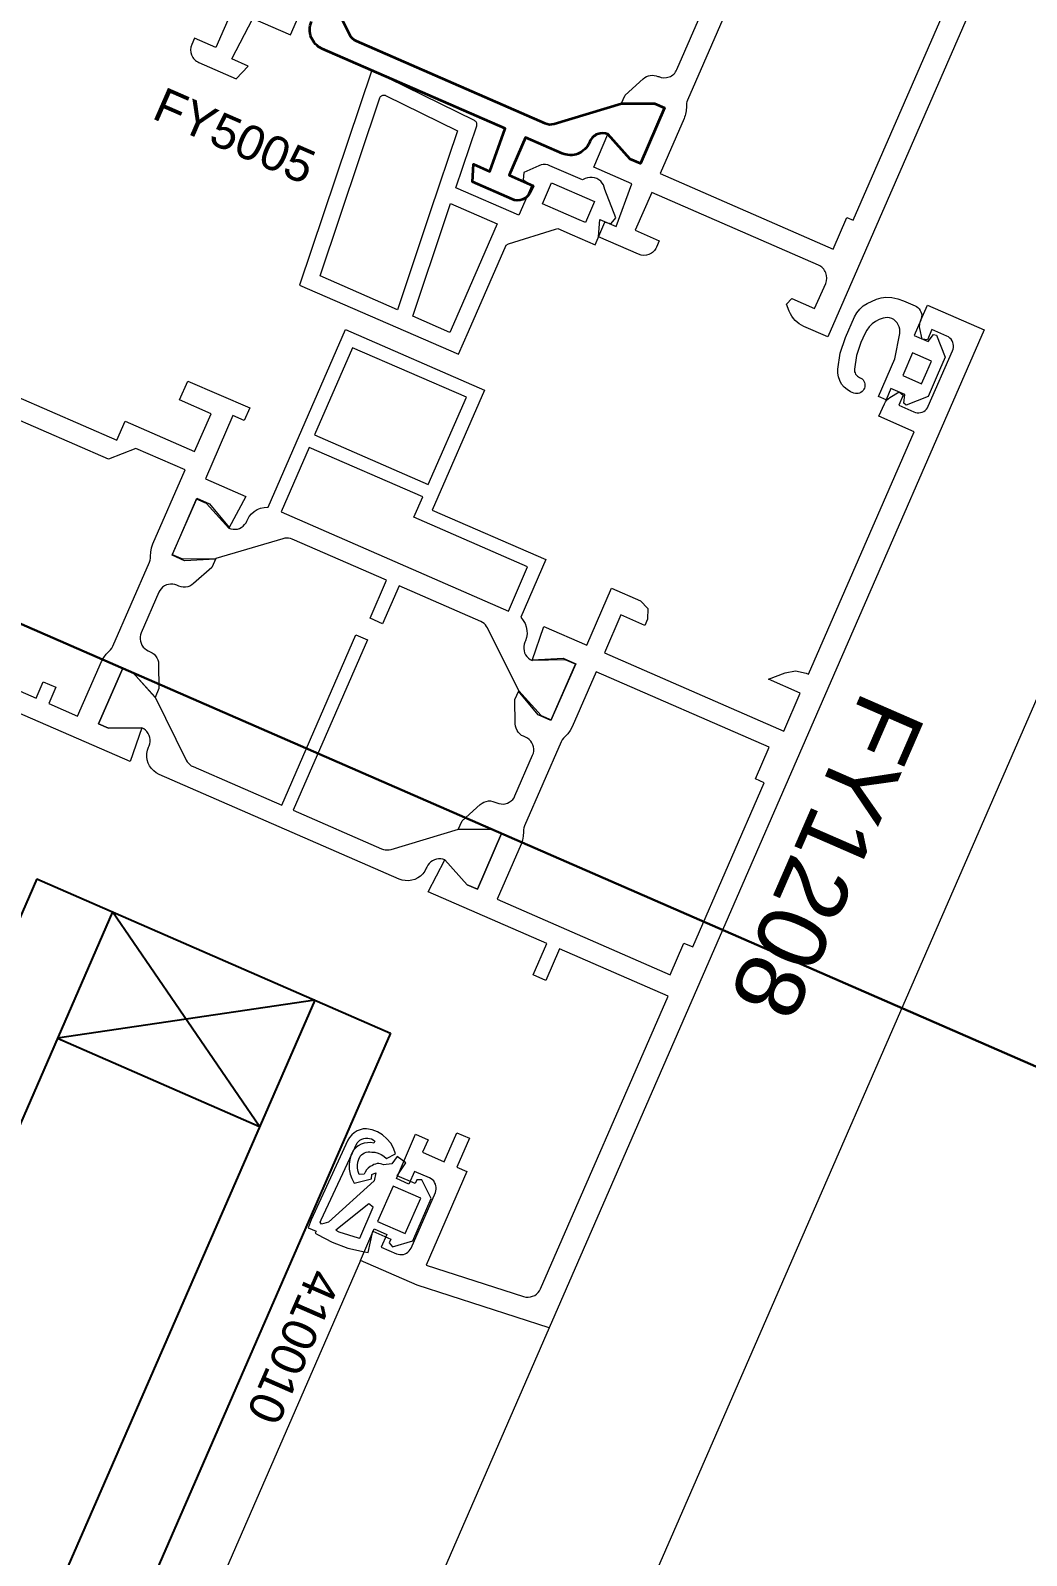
# Model space of a CAD drawing. Header units: millimetres. Extents: x -37281 to 954596, y -59787 to 956680.
# Drawn here: x 868828.2 to 868900.5, y -17292.7 to -17182.1 of the extents above; entities that cross this region are included whole.
import ezdxf

# ---------------------------------------------------------------- set-up
doc = ezdxf.new("R2010")
doc.units = ezdxf.units.MM
doc.header["$MEASUREMENT"] = 0
for name, color, linetype, lineweight in [('0_Pen_No__2', 8, 'Continuous', 15), ('0_Pen_No__5', 7, 'Continuous', 25), ('0_Pen_No__6', 7, 'Continuous', 35), ('0_Pen_No__7', 7, 'Continuous', 35), ('0_Pen_No__9', 7, 'Continuous', 13), ('New_A-25-M_Wall_Ext_Pen_No__87', 8, 'Continuous', 20)]:
    doc.layers.add(name, color=color, linetype=linetype, lineweight=lineweight)
doc.layers.add('New_A-25-M_Wall_Ext', color=7, linetype='Continuous')
doc.layers.add('New_ArchiCAD Windows', color=7, linetype='Continuous')
doc.layers.add('New_ArchiCAD Windows_Pen_No__23', color=7, linetype='Continuous', lineweight=30, true_color=0x2a2a2a)
doc.styles.add('GENERATED_STYLE_3', font='')
doc.styles.get('GENERATED_STYLE_3').set_extended_font_data('Arial')

# ---------------------------------------------------------------- blocks, each defined once
blk = doc.blocks.new('Wall_243_2', base_point=(874395.1, -4631.3))
at = {"layer": 'New_A-25-M_Wall_Ext_Pen_No__87', "linetype": 'Continuous', "flags": 128}
blk.add_lwpolyline([(866536.64, -22653.24), (874395.1, -4631.3)], dxfattribs=at)
blk = doc.blocks.new('Triple Window 19_2')
at = {"layer": 'New_ArchiCAD Windows_Pen_No__23', "linetype": 'Continuous'}
blk.add_line((662.5, -190), (662.5, 0), dxfattribs=at)
blk = doc.blocks.new('Wall_353_2', base_point=(874468.42, -4712.54))
at = {"layer": 'New_ArchiCAD Windows', "color": 251, "linetype": 'Continuous', "lineweight": 20, "true_color": 0x606060, "xscale": -1, "zscale": 1000, "rotation": 66.44041158399281}
blk.add_blockref('Triple Window 19_2', (869064.25, -16605.64), dxfattribs=at)

msp = doc.modelspace()

# ---------------------------------------------------------------- linework, layer by layer
at = {"layer": '0_Pen_No__2', "linetype": 'Continuous', "flags": 128}
for points in [[(868930.01, -17103.47), (868886.04, -17204.31), (868884.3, -17203.55, -0.198912), (868883.24, -17202.45), (868883.03, -17201.92), (868883.43, -17201.53), (868885.08, -17202.25), (868885.88, -17200.42, 0.414214), (868885.36, -17199.1), (868873.26, -17193.83), (868872.06, -17196.57), (868873.8, -17197.33), (868873.6, -17197.79, -0.414214), (868872.29, -17198.31), (868869.4, -17197.05), (868869.48, -17195.78), (868870.68, -17196.3), (868871.8, -17193.19), (868869.05, -17191.99), (868870.08, -17189.6), (868871.7, -17191.4), (868872.43, -17191.72), (868874.19, -17187.69), (868873.46, -17187.37), (868871.04, -17187.4), (868871.32, -17186.76), (868872.64, -17185.58, -0.294108), (868873.71, -17185.4), (868873.76, -17185.42, 0.414214), (868875.08, -17184.91), (868908.33, -17108.64, 0.414214)], [(868910.75, -17107.34, 0.112281), (868910.49, -17107.7), (868875.85, -17187.13, 0.112281), (868875.77, -17187.57, -0.112281), (868875.6, -17188.46), (868873.86, -17192.45), (868886.42, -17197.93), (868887.42, -17195.63), (868887.88, -17195.83), (868925.05, -17110.59), (868924.59, -17110.39), (868925.59, -17108.09), (868913.91, -17103)], [(868842.83, -17180.55), (868841.63, -17183.3), (868840.07, -17182.63), (868839.87, -17183.08, 0.414214), (868840.39, -17184.4), (868843.09, -17185.58), (868843.97, -17184.65), (868842.77, -17184.13), (868844.3, -17181.19), (868847.05, -17182.39), (868848.09, -17180.01)]]:
    msp.add_lwpolyline(points, format="xyb", dxfattribs=at)
for points in [[(868869.82, -17227.23), (868882.84, -17232.91), (868884.04, -17230.16), (868881.72, -17229.15), (868882.93, -17228.68), (868883.69, -17228.54), (868884.46, -17228.71), (868884.64, -17228.79), (868892.31, -17211.19), (868889.74, -17210.07), (868890.14, -17209.16), (868890.21, -17209.02), (868890.3, -17208.9), (868890.41, -17208.79), (868890.54, -17208.7), (868891.21, -17208.29), (868891.5, -17208.54), (868891.18, -17209.27), (868892.28, -17209.75), (868892.4, -17209.8), (868892.52, -17209.82), (868892.65, -17209.82), (868892.77, -17209.8), (868892.89, -17209.77), (868893.01, -17209.71), (868893.11, -17209.64), (868893.2, -17209.55), (868893.27, -17209.45), (868893.33, -17209.34), (868895.09, -17205.31), (868895.13, -17205.19), (868895.15, -17205.07), (868895.16, -17204.94), (868895.14, -17204.82), (868895.1, -17204.7), (868895.05, -17204.58), (868894.98, -17204.48), (868894.89, -17204.39), (868894.79, -17204.31), (868894.68, -17204.25), (868893.58, -17203.77), (868893.26, -17204.51), (868892.88, -17204.47), (868892.72, -17203.69), (868892.7, -17203.54), (868892.71, -17203.39), (868892.74, -17203.24), (868892.79, -17203.09), (868893.26, -17202), (868897.39, -17203.8), (868865.81, -17276.21), (868856.24, -17273.13), (868852.12, -17271.33)], [(868865.57, -17220.47), (868863.75, -17224.65), (868863.92, -17224.88), (868864.06, -17225.1), (868864.15, -17225.35), (868864.2, -17225.6), (868864.21, -17225.86), (868864.17, -17226.12), (868864.09, -17226.37), (868864.05, -17226.46), (868864, -17226.61), (868863.97, -17226.77), (868863.97, -17226.92), (868863.99, -17227.08), (868864.03, -17227.23), (868864.1, -17227.37), (868864.19, -17227.5), (868864.3, -17227.61), (868864.43, -17227.71), (868864.57, -17227.78), (868864.59, -17227.73), (868866.82, -17227.62), (868867.74, -17228.02), (868865.94, -17232.14), (868865.02, -17231.74), (868863.59, -17230.02), (868863.61, -17229.98), (868861.34, -17225.43), (868861.27, -17225.31), (868861.19, -17225.2), (868861.09, -17225.1), (868860.97, -17225.02), (868860.85, -17224.96), (868854.92, -17222.37), (868853.72, -17225.12), (868852.81, -17224.72), (868854.01, -17221.97), (868847.16, -17218.99), (868847.03, -17218.94), (868846.89, -17218.92), (868846.76, -17218.91), (868846.62, -17218.92), (868846.48, -17218.95), (868841.61, -17220.39), (868841.59, -17220.43), (868839.35, -17220.55), (868838.44, -17220.15), (868840.24, -17216.02), (868841.15, -17216.42), (868842.59, -17218.14), (868842.57, -17218.19), (868842.71, -17218.24), (868842.87, -17218.27), (868843.03, -17218.27), (868843.18, -17218.25), (868843.33, -17218.2), (868843.47, -17218.13), (868843.6, -17218.04), (868843.71, -17217.93), (868843.81, -17217.81), (868843.88, -17217.67), (868843.92, -17217.58), (868844.05, -17217.35), (868844.21, -17217.14), (868844.41, -17216.97), (868844.63, -17216.83), (868844.87, -17216.74), (868845.13, -17216.69), (868845.42, -17216.65), (868851.03, -17203.77), (868861.12, -17208.17), (868857.32, -17216.87)], [(868827.11, -17208.61), (868834.44, -17211.81), (868835.04, -17210.43), (868840.08, -17212.63), (868841.28, -17209.88), (868838.99, -17208.88), (868839.59, -17207.51), (868844.08, -17209.46), (868843.68, -17210.38), (868842.85, -17210.02), (868840.86, -17214.6), (868843.79, -17215.88), (868842.57, -17218.19), (868840.95, -17216.39), (868840.22, -17216.07), (868838.46, -17220.1), (868839.19, -17220.42), (868841.61, -17220.39), (868841.33, -17221.03), (868840.01, -17222.21), (868839.88, -17222.31), (868839.74, -17222.39), (868839.58, -17222.44), (868839.42, -17222.47), (868839.26, -17222.47), (868839.1, -17222.44), (868838.94, -17222.39), (868838.8, -17222.33), (868838.65, -17222.27), (868838.49, -17222.25), (868838.34, -17222.24), (868838.18, -17222.27), (868838.03, -17222.31), (868837.89, -17222.38), (868837.76, -17222.47), (868837.65, -17222.58), (868837.56, -17222.7), (868837.48, -17222.84), (868836.2, -17225.78), (868836.15, -17225.92), (868836.12, -17226.08), (868836.12, -17226.24), (868836.14, -17226.39), (868836.19, -17226.54), (868836.26, -17226.68), (868836.35, -17226.81), (868836.46, -17226.92), (868836.58, -17227.02), (868836.72, -17227.09), (868836.86, -17227.15), (868837.01, -17227.23), (868837.14, -17227.33), (868837.25, -17227.45), (868837.34, -17227.59), (868837.4, -17227.74), (868837.45, -17227.89), (868837.46, -17228.06), (868837.49, -17229.83), (868837.21, -17230.47), (868835.59, -17228.67), (868834.86, -17228.35), (868833.1, -17232.39), (868833.83, -17232.71), (868836.25, -17232.67), (868835.39, -17235.13), (868823.3, -17229.86)], [(868893.98, -17207.1), (868893.31, -17208.63), (868891.72, -17209.26), (868891.54, -17209.12), (868891.63, -17208.49), (868890.62, -17208.05)], [(868817.39, -17225.64), (868828.57, -17230.52), (868829.09, -17229.33), (868830.01, -17229.73), (868829.49, -17230.92), (868831.59, -17231.84), (868833.33, -17227.85), (868833.48, -17227.58), (868833.66, -17227.34), (868833.87, -17227.12), (868833.98, -17227.01), (868834.07, -17226.89), (868834.14, -17226.76), (868836.8, -17220.66), (868836.85, -17220.52), (868836.88, -17220.37), (868836.88, -17220.22), (868836.89, -17219.92), (868836.95, -17219.62), (868837.05, -17219.33), (868839.39, -17213.96), (868835.81, -17212.41), (868833.84, -17213.18), (868826.51, -17209.98)], [(868856.64, -17215.92), (868848.39, -17212.33), (868846.36, -17217), (868862.85, -17224.2), (868864.25, -17220.99), (868856, -17217.39)], [(868856, -17217.39), (868856.64, -17215.92)], [(868857.32, -17216.87), (868865.57, -17220.47)], [(868852.12, -17271.33), (868853.12, -17269.04), (868854.03, -17269.44), (868853.63, -17270.36), (868854.73, -17270.84), (868854.85, -17270.88), (868854.98, -17270.9), (868855.1, -17270.9), (868855.23, -17270.89), (868855.35, -17270.85), (868855.46, -17270.8), (868855.56, -17270.72), (868855.65, -17270.64), (868855.73, -17270.54), (868855.79, -17270.43), (868857.55, -17266.39), (868857.59, -17266.27), (868857.61, -17266.15), (868857.61, -17266.02), (868857.59, -17265.9), (868857.56, -17265.78), (868857.5, -17265.67), (868857.43, -17265.56), (868857.34, -17265.47), (868857.24, -17265.4), (868857.13, -17265.34), (868856.03, -17264.86), (868855.63, -17265.78), (868854.72, -17265.38), (868856.12, -17262.17), (868857.03, -17262.57), (868856.63, -17263.48), (868858.19, -17264.16), (868859.11, -17262.06), (868860.03, -17262.46), (868859.11, -17264.56), (868859.84, -17264.88), (868856.89, -17271.66), (868863.96, -17273.94), (868864.12, -17273.98), (868864.29, -17273.99), (868864.45, -17273.97), (868864.61, -17273.93), (868864.76, -17273.86), (868864.89, -17273.77), (868865.01, -17273.66), (868865.11, -17273.53), (868865.19, -17273.39), (868874.44, -17252.16), (868866.56, -17248.72), (868865.56, -17251.01), (868864.64, -17250.61), (868865.64, -17248.32), (868857.03, -17244.57), (868858.25, -17242.26), (868859.87, -17244.06), (868860.6, -17244.38), (868862.36, -17240.34), (868861.63, -17240.03), (868859.21, -17240.06), (868859.49, -17239.42), (868860.81, -17238.23), (868860.94, -17238.14), (868861.08, -17238.06), (868861.24, -17238.01), (868861.4, -17237.98), (868861.56, -17237.98), (868861.72, -17238.01), (868861.88, -17238.06), (868862.02, -17238.12), (868862.17, -17238.17), (868862.32, -17238.2), (868862.48, -17238.21), (868862.63, -17238.18), (868862.78, -17238.14), (868862.92, -17238.07), (868863.05, -17237.98), (868863.17, -17237.87), (868863.26, -17237.75), (868863.33, -17237.61), (868864.61, -17234.67), (868864.67, -17234.52), (868864.69, -17234.37), (868864.7, -17234.21), (868864.67, -17234.06), (868864.63, -17233.91), (868864.56, -17233.77), (868864.47, -17233.64), (868864.36, -17233.53), (868864.24, -17233.43), (868864.1, -17233.36), (868863.95, -17233.29), (868863.81, -17233.22), (868863.68, -17233.12), (868863.57, -17233), (868863.48, -17232.86), (868863.41, -17232.71), (868863.37, -17232.56), (868863.35, -17232.39), (868863.33, -17230.62), (868863.61, -17229.98), (868865.22, -17231.78), (868865.96, -17232.09), (868867.72, -17228.06), (868866.98, -17227.74), (868864.57, -17227.78), (868865.42, -17225.32), (868868.54, -17226.68), (868870.34, -17222.55), (868872.44, -17223.47), (868872.98, -17224.02), (868872.96, -17224.79), (868872.76, -17225.24), (868871.02, -17224.48), (868869.82, -17227.23)]]:
    msp.add_lwpolyline(points, dxfattribs=at)
for points in [[(868857.04, -17215.01), (868859.8, -17208.68), (868851.55, -17205.09), (868848.79, -17211.41)], [(868851.79, -17225.92), (868852.62, -17226.28), (868847.22, -17238.65), (868853.65, -17241.46), (868853.78, -17241.5), (868853.92, -17241.53), (868854.06, -17241.54), (868854.2, -17241.53), (868854.34, -17241.5), (868859.22, -17240.04), (868861.63, -17240.03), (868862.36, -17240.34), (868860.6, -17244.38), (868859.87, -17244.06), (868858.25, -17242.26), (868858.1, -17242.21), (868857.95, -17242.18), (868857.79, -17242.18), (868857.64, -17242.2), (868857.48, -17242.25), (868857.34, -17242.32), (868857.22, -17242.41), (868857.1, -17242.52), (868857.01, -17242.64), (868856.93, -17242.78), (868856.89, -17242.87), (868856.78, -17243.08), (868856.64, -17243.27), (868856.47, -17243.43), (868856.28, -17243.56), (868856.07, -17243.67), (868855.84, -17243.74), (868855.61, -17243.77), (868855.37, -17243.76), (868855.14, -17243.72), (868854.92, -17243.65), (868837.5, -17236.05), (868837.3, -17235.94), (868837.11, -17235.8), (868836.94, -17235.63), (868836.81, -17235.44), (868836.71, -17235.23), (868836.64, -17235), (868836.61, -17234.77), (868836.61, -17234.53), (868836.65, -17234.3), (868836.73, -17234.08), (868836.77, -17233.99), (868836.82, -17233.84), (868836.85, -17233.68), (868836.85, -17233.53), (868836.83, -17233.37), (868836.78, -17233.22), (868836.71, -17233.08), (868836.62, -17232.95), (868836.51, -17232.84), (868836.39, -17232.74), (868836.25, -17232.67), (868833.83, -17232.71), (868833.1, -17232.39), (868834.86, -17228.35), (868835.59, -17228.67), (868837.22, -17230.45), (868839.47, -17235.02), (868839.54, -17235.14), (868839.63, -17235.25), (868839.73, -17235.34), (868839.84, -17235.43), (868839.97, -17235.49), (868846.4, -17238.29)], [(868869.22, -17228.61), (868867.48, -17232.6), (868867.34, -17232.87), (868867.16, -17233.11), (868866.94, -17233.33), (868866.84, -17233.43), (868866.75, -17233.55), (868866.68, -17233.69), (868864.02, -17239.79), (868863.97, -17239.93), (868863.94, -17240.08), (868863.94, -17240.23), (868863.92, -17240.53), (868863.87, -17240.83), (868863.77, -17241.12), (868862.03, -17245.11), (868874.59, -17250.59), (868875.58, -17248.29), (868876.23, -17248.57), (868881.42, -17236.66), (868880.78, -17236.38), (868881.78, -17234.09)]]:
    msp.add_lwpolyline(points, close=True, dxfattribs=at)
at = {"layer": '0_Pen_No__5', "linetype": 'Continuous'}
for p, q in [((868828.63, -17243.64), (868721.7, -17488.85)), ((868828.63, -17243.64), (868854.3, -17254.83)), ((868834.13, -17246.04), (868727.2, -17491.25)), ((868844.8, -17261.6), (868834.13, -17246.04)), ((868848.8, -17252.43), (868741.87, -17497.65)), ((868848.8, -17252.43), (868830.13, -17255.2)), ((868854.3, -17254.83), (868747.37, -17500.05)), ((868830.13, -17255.2), (868844.8, -17261.6))]:
    msp.add_line(p, q, dxfattribs=at)
at = {"layer": '0_Pen_No__6', "linetype": 'Continuous', "flags": 128}
msp.add_lwpolyline([(868849.05, -17177.79), (868851.31, -17182.36, 0.176327), (868851.8, -17182.83), (868865.49, -17188.8, 0.176327), (868866.17, -17188.84), (868871.05, -17187.38), (868873.46, -17187.37), (868874.19, -17187.69), (868872.43, -17191.72), (868871.7, -17191.4), (868870.08, -17189.6, 0.414214), (868868.77, -17190.12), (868868.73, -17190.21, -0.414214), (868866.75, -17190.99), (868864.1, -17189.83), (868862.9, -17192.58), (868864.64, -17193.34), (868864.44, -17193.8, -0.414214), (868863.12, -17194.31), (868860.24, -17193.05), (868860.31, -17191.78), (868861.51, -17192.3), (868862.63, -17189.19), (868849.34, -17183.39, -0.414214), (868848.56, -17181.42)], format="xyb", dxfattribs=at)
at = {"layer": '0_Pen_No__9', "linetype": 'Continuous'}
for p, q in [((868852.12, -17271.33), (868751.59, -17501.88)), ((868865.81, -17276.21), (868764.88, -17507.68))]:
    msp.add_line(p, q, dxfattribs=at)
at = {"layer": '0_Pen_No__9', "linetype": 'Continuous', "flags": 128}
for points in [[(868867.49, -17196.9), (868869.14, -17197.62), (868869.86, -17195.97), (868870.31, -17196.08), (868870.66, -17195.67), (868869.85, -17193.61), (868869.81, -17193.44), (868869.75, -17193.28), (868869.66, -17193.14), (868869.55, -17193.01), (868869.41, -17192.9), (868869.27, -17192.81), (868869.1, -17192.76), (868868.93, -17192.73), (868868.76, -17192.73), (868868.59, -17192.76), (868868.43, -17192.82), (868868.23, -17192.91), (868865.87, -17191.88), (868865.72, -17191.83), (868865.55, -17191.8), (868865.38, -17191.8), (868865.22, -17191.83), (868865.06, -17191.89), (868863.97, -17192.38), (868863.92, -17192.91), (868864.56, -17193.33), (868863.62, -17195.48), (868859.04, -17193.49), (868860.55, -17188.98), (868860.56, -17188.93), (868860.57, -17188.88), (868860.56, -17188.83), (868860.55, -17188.79), (868860.53, -17188.74), (868860.51, -17188.7), (868860.48, -17188.67), (868860.44, -17188.64), (868860.4, -17188.61), (868852.93, -17184.96), (868847.7, -17200.54), (868859.22, -17205.57), (868859.95, -17203.91)], [(868858.32, -17195.63), (868858.65, -17194.63), (868862.04, -17196.1), (868858.87, -17203.38)], [(868858.87, -17203.38), (868858.6, -17203.99), (868855.91, -17202.81), (868858.32, -17195.63)], [(868859.95, -17203.91), (868862.68, -17197.64), (868862.85, -17197.56), (868866.26, -17196.49), (868866.43, -17196.44), (868867.49, -17196.9)], [(868890.62, -17208.05), (868890.26, -17208.88), (868889.71, -17208.64), (868890.91, -17205.89), (868891.25, -17204.07), (868891.27, -17203.9), (868891.26, -17203.74), (868891.22, -17203.57), (868891.15, -17203.42), (868891.06, -17203.28), (868890.95, -17203.16), (868890.82, -17203.05), (868890.67, -17202.97), (868890.52, -17202.92), (868890.35, -17202.89), (868890.05, -17202.94), (868889.77, -17203.04), (868889.5, -17203.18), (868889.25, -17203.36), (868889.04, -17203.57), (868888.86, -17203.81), (868888.72, -17204.08), (868888.44, -17204.7), (868888.12, -17205.65), (868887.96, -17206.64), (868887.96, -17206.74), (868887.98, -17206.83), (868888.01, -17206.92), (868888.05, -17207.01), (868888.11, -17207.09), (868888.18, -17207.15), (868888.26, -17207.21), (868888.34, -17207.25), (868888.43, -17207.3), (868888.52, -17207.36), (868888.59, -17207.43), (868888.65, -17207.52), (868888.69, -17207.61), (868888.72, -17207.71), (868888.73, -17207.81), (868888.72, -17207.92), (868888.69, -17208.02), (868888.65, -17208.11), (868888.59, -17208.2), (868888.52, -17208.27), (868888.43, -17208.33), (868888.34, -17208.38), (868888.24, -17208.41), (868888.14, -17208.42), (868888.04, -17208.42), (868887.93, -17208.39), (868887.67, -17208.28), (868887.43, -17208.13), (868887.22, -17207.95), (868887.04, -17207.73), (868886.91, -17207.48), (868886.81, -17207.21), (868886.76, -17206.93), (868886.76, -17206.65), (868886.94, -17205.48), (868887.32, -17204.36), (868887.98, -17202.85), (868888.14, -17202.55), (868888.35, -17202.29), (868888.6, -17202.06), (868888.89, -17201.88), (868889.58, -17201.57), (868889.91, -17201.47), (868890.25, -17201.43), (868890.69, -17201.45), (868891.12, -17201.54), (868891.53, -17201.68), (868892.37, -17202.05), (868892.48, -17202.11), (868892.58, -17202.18), (868892.67, -17202.27), (868892.74, -17202.38), (868892.79, -17202.49), (868892.83, -17202.61), (868892.85, -17202.73), (868892.84, -17202.86), (868892.82, -17202.98), (868892.78, -17203.1), (868892.3, -17204.2), (868893.31, -17204.64), (868893.71, -17204.14), (868893.93, -17204.18), (868894.56, -17205.77), (868893.98, -17207.1)]]:
    msp.add_lwpolyline(points, dxfattribs=at)
for points in [[(868857.16, -17195.3), (868854.8, -17202.33), (868849.19, -17199.88), (868853.53, -17186.96), (868853.55, -17186.92), (868853.58, -17186.87), (868853.61, -17186.84), (868853.65, -17186.81), (868853.7, -17186.78), (868853.74, -17186.77), (868853.79, -17186.76), (868853.85, -17186.76), (868853.9, -17186.77), (868853.94, -17186.79), (868859.16, -17189.34)], [(868867.99, -17195.81), (868865.32, -17194.64), (868865.98, -17193.13), (868869.1, -17194.49), (868868.44, -17196)], [(868893.23, -17206.83), (868893.56, -17206.06), (868892.19, -17205.46), (868891.47, -17207.11), (868892.84, -17207.71)], [(868851.21, -17262.61), (868848.54, -17268.38), (868848.33, -17268.96), (868848.91, -17269.19), (868848.84, -17269.35), (868848.99, -17269.45), (868850.06, -17270.01), (868851.21, -17270.43), (868852.4, -17270.7), (868852.68, -17270.75), (868853.01, -17269.21), (868854.32, -17269.79), (868854.2, -17270.06), (868854.44, -17270.33), (868855.91, -17269.9), (868857.24, -17266.84), (868856.56, -17265.47), (868856.2, -17265.48), (868856.08, -17265.75), (868854.77, -17265.18), (868855.42, -17264.25), (868854.77, -17263.78), (868854.4, -17264.31), (868853.78, -17264.4), (868853.67, -17264.35), (868853.56, -17264.32), (868853.44, -17264.3), (868853.32, -17264.3), (868853.2, -17264.33), (868853.09, -17264.37), (868852.98, -17264.43), (868852.82, -17264.51), (868852.68, -17264.62), (868852.56, -17264.76), (868852.46, -17264.91), (868852.39, -17265.07), (868852.01, -17265.08), (868851.94, -17264.87), (868851.9, -17264.64), (868851.9, -17264.42), (868851.93, -17264.19), (868852, -17263.98), (868852.1, -17263.77), (868852.19, -17263.67), (868852.29, -17263.58), (868852.41, -17263.51), (868852.53, -17263.47), (868852.67, -17263.44), (868852.8, -17263.44), (868852.93, -17263.46), (868853.17, -17263.48), (868853.4, -17263.55), (868853.62, -17263.64), (868853.82, -17263.77), (868854.01, -17263.92), (868854.65, -17263.58), (868854.51, -17263.18), (868854.31, -17262.82), (868854.04, -17262.49), (868853.72, -17262.22), (868853.36, -17262), (868852.97, -17261.85), (868852.56, -17261.77), (868852.32, -17261.78), (868852.09, -17261.84), (868851.87, -17261.93), (868851.66, -17262.06), (868851.48, -17262.22), (868851.33, -17262.4)], [(868849.26, -17268.39), (868851.87, -17262.8), (868851.97, -17262.7), (868852.08, -17262.6), (868852.21, -17262.53), (868852.35, -17262.48), (868852.49, -17262.45), (868852.64, -17262.45), (868852.78, -17262.47), (868852.92, -17262.51), (868853.05, -17262.57), (868853.17, -17262.66), (868853.09, -17262.81), (868852.86, -17262.77), (868852.62, -17262.78), (868852.39, -17262.81), (868852.16, -17262.89), (868851.95, -17263.01), (868851.77, -17263.15), (868851.61, -17263.32), (868851.45, -17263.65), (868851.34, -17263.99), (868851.29, -17264.35), (868851.3, -17264.7), (868851.37, -17265.06), (868851.5, -17265.39), (868851.67, -17265.71), (868852.91, -17265.4), (868852.93, -17265.09), (868853.22, -17264.96), (868853.1, -17265.55), (868849.8, -17268.54), (868849.3, -17268.7), (868849.18, -17268.55)], [(868853.36, -17268.49), (868855.37, -17269.37), (868856.49, -17266.81), (868854.48, -17265.93)], [(868851.94, -17269.69), (868852.06, -17269.72), (868853.04, -17267.46), (868852.73, -17267.23), (868850.32, -17269.14), (868850.55, -17269.24)]]:
    msp.add_lwpolyline(points, close=True, dxfattribs=at)

# ---------------------------------------------------------------- block references
at = {"layer": 'New_A-25-M_Wall_Ext', "color": 250, "lineweight": 50, "true_color": 0x2a2a2a}
for name, p in [('Wall_353_2', (874468.42, -4712.54)), ('Wall_243_2', (874395.1, -4631.3))]:
    msp.add_blockref(name, p, dxfattribs=at)

# ---------------------------------------------------------------- texts
at = {"layer": '0_Pen_No__7', "linetype": 'Continuous', "attachment_point": 7, "style": 'GENERATED_STYLE_3'}
for s, insert, char_height, rotation in [('\\A1;{\\fArial|b0|i0|c0|p34;FY5005}', (868836.87, -17188.44), 2.5, 336.4404), ('\\A1;{\\fArial|b0|i0|c0|p34;FY1208}', (868888.53, -17229.81), 5, 246.4404), ('\\A1;{\\fArial|b0|i0|c0|p34;410010}', (868848.43, -17271.75), 2.5, 246.4404)]:
    msp.add_mtext(s, dxfattribs=dict(at, insert=insert, char_height=char_height, rotation=rotation))

doc.saveas('drawing.dxf')
